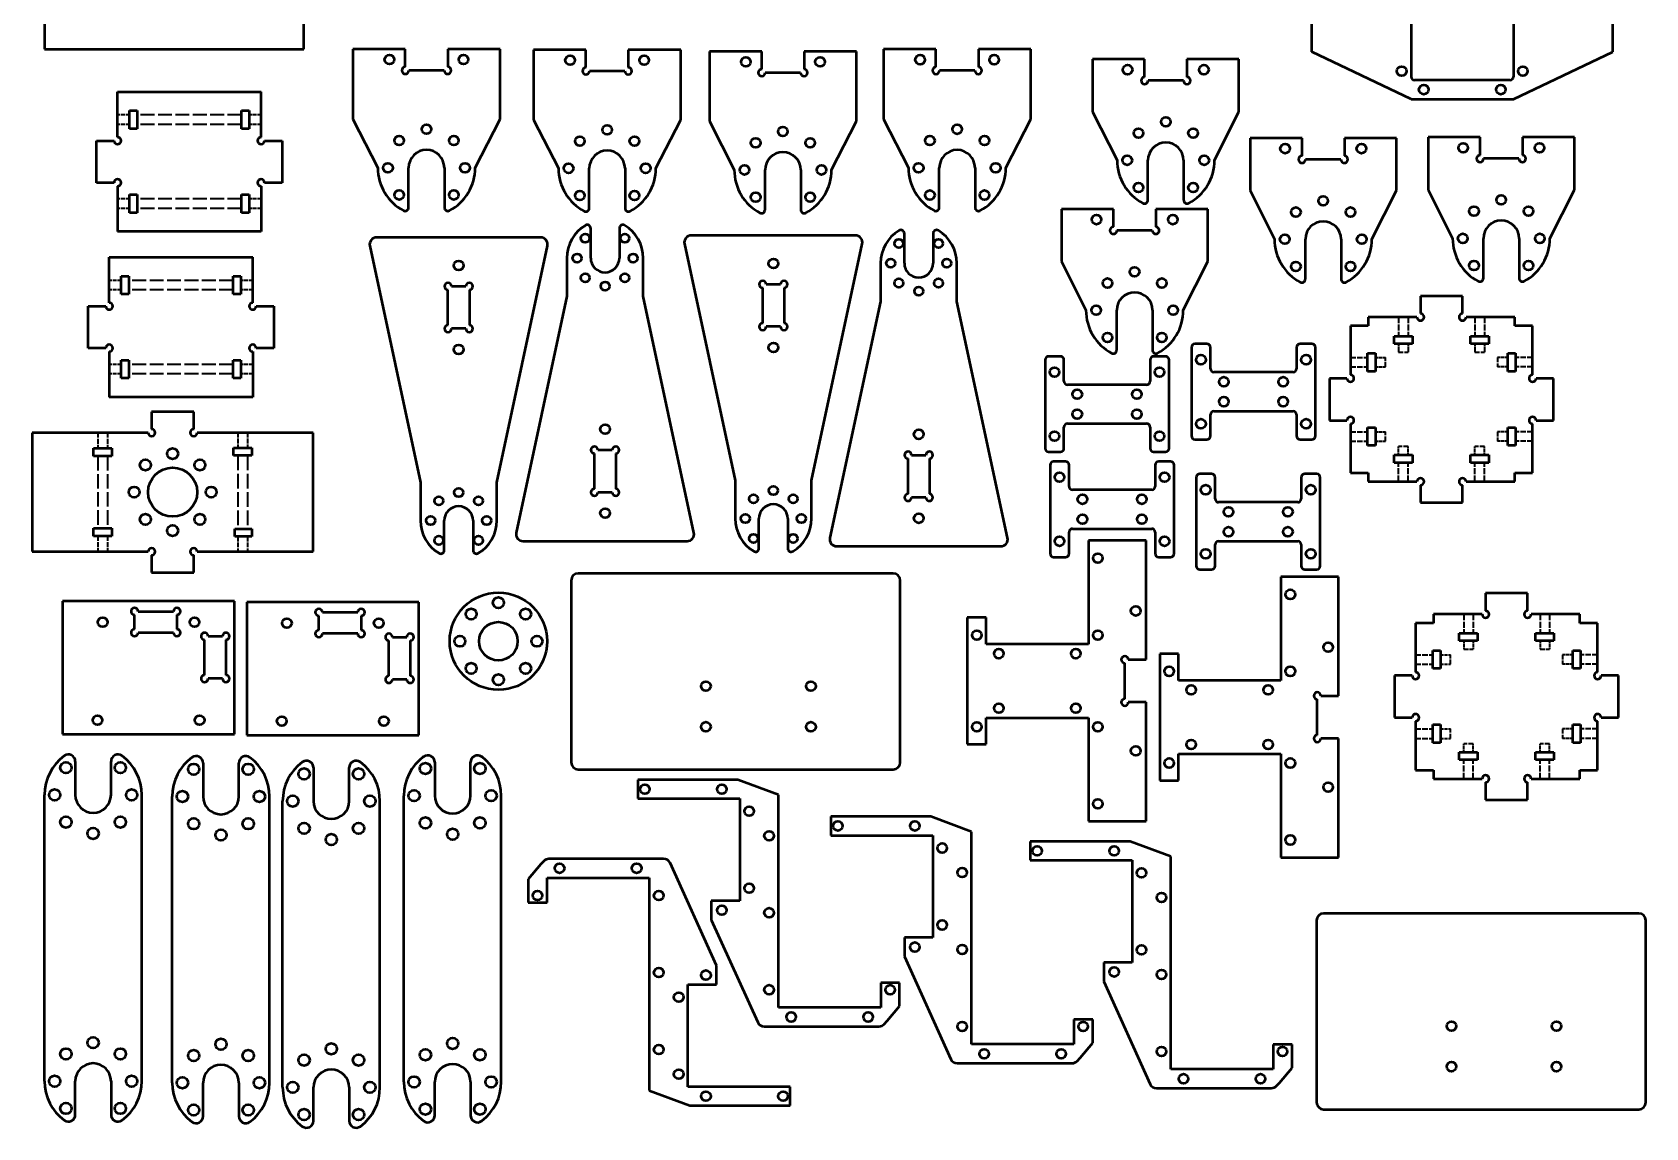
# Model space of a CAD drawing. Header units: millimetres. Extents: x 13 to 488, y 10 to 491.
# Drawn here: x 15.9 to 476.8, y 9.6 to 322.7 of the extents above; entities that cross this region are included whole.
import ezdxf

# ---------------------------------------------------------------- set-up
doc = ezdxf.new("R2010")
doc.units = ezdxf.units.MM
doc.linetypes.add('DASHED', pattern=[0.2067, 0.1654, -0.0413])
for name, color, linetype, lineweight in [('외형선(ANSI)', 7, 'Continuous', 50), ('외형선(ISO)', 7, 'Continuous', 50), ('은선 (ISO)', 7, 'DASHED', 35)]:
    doc.layers.add(name, color=color, linetype=linetype, lineweight=lineweight)

msp = doc.modelspace()

# ---------------------------------------------------------------- linework, layer by layer
at = {"layer": '외형선(ANSI)'}
for p, q in [((28.21, 114.27), (28.21, 104.72)), ((38.41, 104.72), (38.41, 114.27)), ((19.41, 22.92), (19.41, 104.72)), ((47.21, 22.92), (47.21, 104.72)), ((28.21, 13.37), (28.21, 22.92)), ((38.41, 22.92), (38.41, 13.37))]:
    msp.add_line(p, q, dxfattribs=at)
for centre in [(25.53, 112.5), (41.09, 112.5), (22.31, 104.72), (44.31, 104.72), (25.53, 96.94), (41.09, 96.94), (33.31, 93.72), (25.53, 30.7), (33.31, 33.92), (41.09, 30.7), (22.31, 22.92), (44.31, 22.92), (25.53, 15.14), (41.09, 15.14)]:
    msp.add_circle(centre, 1.6, dxfattribs=at)
for centre, radius, start, end in [((33.31, 104.72), 13.9, 126.6295, 180), ((26.21, 114.27), 2, 0, 126.6295), ((40.41, 114.27), 2, 53.3705, 180), ((33.31, 104.72), 13.9, 0, 53.3705), ((33.31, 104.72), 5.1, 180, 0), ((33.31, 22.92), 5.1, 0, 180), ((33.31, 22.92), 13.9, 180, 233.3705), ((33.31, 22.92), 13.9, 306.6295, 0), ((26.21, 13.37), 2, 233.3705, 0), ((40.41, 13.37), 2, 180, 306.6295)]:
    msp.add_arc(centre, radius, start, end, dxfattribs=at)
at = {"layer": '외형선(ISO)'}
for p, q in [((381.35, 317.07), (381.35, 363.07)), ((409.75, 363.07), (409.75, 309.97)), ((438.95, 363.07), (438.95, 309.97)), ((467.35, 317.07), (467.35, 363.07)), ((19.45, 346.81), (19.45, 317.81)), ((93.45, 317.81), (93.45, 346.81)), ((19.45, 317.81), (93.45, 317.81)), ((122.47, 317.85), (107.52, 317.85)), ((107.52, 317.85), (107.52, 297.85)), ((122.47, 312.75), (122.47, 317.85)), ((134.57, 317.85), (134.57, 312.75)), ((149.52, 317.85), (134.57, 317.85)), ((149.52, 297.85), (149.52, 317.85)), ((174.07, 317.68), (159.12, 317.68)), ((159.12, 317.68), (159.12, 297.68)), ((174.07, 312.58), (174.07, 317.68)), ((186.17, 317.68), (186.17, 312.58)), ((201.12, 317.68), (186.17, 317.68)), ((201.12, 297.68), (201.12, 317.68)), ((224.27, 317.21), (209.32, 317.21)), ((209.32, 317.21), (209.32, 297.21)), ((224.27, 312.11), (224.27, 317.21)), ((236.37, 317.21), (236.37, 312.11)), ((251.32, 317.21), (236.37, 317.21)), ((251.32, 297.21), (251.32, 317.21)), ((274.04, 317.83), (259.09, 317.83)), ((259.09, 317.83), (259.09, 297.83)), ((274.04, 312.73), (274.04, 317.83)), ((286.14, 317.83), (286.14, 312.73)), ((301.09, 317.83), (286.14, 317.83)), ((301.09, 297.83), (301.09, 317.83)), ((333.63, 314.97), (318.78, 314.97)), ((318.78, 314.97), (318.78, 299.97)), ((333.63, 309.87), (333.63, 314.97)), ((360.58, 314.97), (345.73, 314.97)), ((345.73, 314.97), (345.73, 309.87)), ((360.58, 299.97), (360.58, 314.97)), ((409.75, 303.57), (381.35, 317.07)), ((438.95, 303.57), (467.35, 317.07)), ((133.57, 311.75), (123.47, 311.75)), ((185.17, 311.58), (175.07, 311.58)), ((235.37, 311.11), (225.27, 311.11)), ((285.14, 311.73), (275.04, 311.73)), ((344.73, 308.87), (334.63, 308.87)), ((437.95, 308.97), (410.75, 308.97)), ((40.28, 292.68), (40.28, 305.68)), ((40.28, 305.68), (81.28, 305.68)), ((81.28, 292.68), (81.28, 305.68)), ((43.68, 295.08), (43.68, 300.28)), ((43.68, 300.28), (45.88, 300.28)), ((45.88, 300.28), (45.88, 295.08)), ((75.68, 295.08), (75.68, 300.28)), ((75.68, 300.28), (77.88, 300.28)), ((77.88, 300.28), (77.88, 295.08)), ((318.78, 299.97), (325.78, 286.07)), ((353.58, 286.07), (360.58, 299.97)), ((409.75, 303.57), (438.95, 303.57)), ((45.88, 295.08), (43.68, 295.08)), ((77.88, 295.08), (75.68, 295.08)), ((107.52, 297.85), (114.62, 283.95)), ((142.42, 283.95), (149.52, 297.85)), ((159.12, 297.68), (166.22, 283.78)), ((194.02, 283.78), (201.12, 297.68)), ((209.32, 297.21), (216.42, 283.31)), ((244.22, 283.31), (251.32, 297.21)), ((259.09, 297.83), (266.19, 283.93)), ((293.99, 283.93), (301.09, 297.83)), ((34.28, 291.68), (39.28, 291.68)), ((34.28, 279.68), (34.28, 291.68)), ((82.28, 291.68), (87.28, 291.68)), ((87.28, 291.68), (87.28, 279.68)), ((378.59, 292.41), (363.74, 292.41)), ((363.74, 292.41), (363.74, 277.41)), ((378.59, 287.31), (378.59, 292.41)), ((405.54, 292.41), (390.69, 292.41)), ((390.69, 292.41), (390.69, 287.31)), ((405.54, 277.41), (405.54, 292.41)), ((429.44, 292.66), (414.59, 292.66)), ((414.59, 292.66), (414.59, 277.66)), ((429.44, 287.56), (429.44, 292.66)), ((456.39, 292.66), (441.54, 292.66)), ((441.54, 292.66), (441.54, 287.56)), ((456.39, 277.66), (456.39, 292.66)), ((334.58, 274.71), (334.58, 286.07)), ((344.78, 286.07), (344.78, 274.71)), ((389.69, 286.31), (379.59, 286.31)), ((440.54, 286.56), (430.44, 286.56)), ((123.42, 272.58), (123.42, 283.95)), ((133.62, 283.95), (133.62, 272.58)), ((175.02, 272.41), (175.02, 283.78)), ((185.22, 283.78), (185.22, 272.41)), ((225.22, 271.94), (225.22, 283.31)), ((235.42, 283.31), (235.42, 271.94)), ((274.99, 272.56), (274.99, 283.93)), ((285.19, 283.93), (285.19, 272.56)), ((39.28, 279.68), (34.28, 279.68)), ((40.28, 278.68), (40.28, 265.68)), ((81.28, 278.68), (81.28, 265.68)), ((87.28, 279.68), (82.28, 279.68)), ((363.74, 277.41), (370.74, 263.51)), ((398.54, 263.51), (405.54, 277.41)), ((414.59, 277.66), (421.59, 263.76)), ((449.39, 263.76), (456.39, 277.66)), ((43.68, 271.08), (43.68, 276.28)), ((43.68, 276.28), (45.88, 276.28)), ((45.88, 276.28), (45.88, 271.08)), ((75.68, 271.08), (75.68, 276.28)), ((75.68, 276.28), (77.88, 276.28)), ((77.88, 276.28), (77.88, 271.08)), ((324.73, 272.12), (309.88, 272.12)), ((309.88, 272.12), (309.88, 257.12)), ((324.73, 267.02), (324.73, 272.12)), ((351.68, 272.12), (336.83, 272.12)), ((336.83, 272.12), (336.83, 267.02)), ((351.68, 257.12), (351.68, 272.12)), ((45.88, 271.08), (43.68, 271.08)), ((77.88, 271.08), (75.68, 271.08)), ((81.28, 265.68), (40.28, 265.68)), ((161.13, 264.02), (114.28, 264.02)), ((175.42, 258.14), (175.42, 266.63)), ((183.62, 266.63), (183.62, 258.14)), ((251.02, 264.59), (204.16, 264.59)), ((265.01, 256.67), (265.01, 265.16)), ((273.21, 265.16), (273.21, 256.67)), ((335.83, 266.02), (325.73, 266.02)), ((379.54, 252.15), (379.54, 263.51)), ((389.74, 263.51), (389.74, 252.15)), ((430.39, 252.4), (430.39, 263.76)), ((440.59, 263.76), (440.59, 252.4)), ((37.9, 245.39), (37.9, 258.39)), ((37.9, 258.39), (78.9, 258.39)), ((78.9, 245.39), (78.9, 258.39)), ((112.32, 261.61), (126.81, 194.02)), ((148.61, 194.02), (163.09, 261.61)), ((168.62, 258.14), (168.62, 247.24)), ((190.42, 247.24), (190.42, 258.14)), ((202.21, 262.17), (216.69, 194.59)), ((238.49, 194.59), (252.97, 262.17)), ((258.21, 256.67), (258.21, 245.77)), ((280.01, 245.77), (280.01, 256.67)), ((309.88, 257.12), (316.88, 243.22)), ((344.68, 243.22), (351.68, 257.12)), ((41.3, 247.79), (41.3, 252.99)), ((41.3, 252.99), (43.5, 252.99)), ((43.5, 252.99), (43.5, 247.79)), ((73.3, 247.79), (73.3, 252.99)), ((73.3, 252.99), (75.5, 252.99)), ((75.5, 252.99), (75.5, 247.79)), ((134.66, 238.97), (134.66, 249.07)), ((135.66, 250.07), (139.76, 250.07)), ((140.76, 249.07), (140.76, 238.97)), ((224.54, 239.54), (224.54, 249.64)), ((225.54, 250.64), (229.64, 250.64)), ((230.64, 249.64), (230.64, 239.54)), ((31.9, 244.39), (36.9, 244.39)), ((31.9, 232.39), (31.9, 244.39)), ((43.5, 247.79), (41.3, 247.79)), ((75.5, 247.79), (73.3, 247.79)), ((79.9, 244.39), (84.9, 244.39)), ((84.9, 244.39), (84.9, 232.39)), ((168.62, 247.24), (154.14, 179.66)), ((204.9, 179.66), (190.42, 247.24)), ((258.21, 245.77), (243.73, 178.19)), ((294.49, 178.19), (280.01, 245.77)), ((424.43, 247.26), (412.43, 247.26)), ((412.43, 247.26), (412.43, 242.26)), ((424.43, 242.26), (424.43, 247.26)), ((325.68, 231.86), (325.68, 243.22)), ((335.88, 243.22), (335.88, 231.86)), ((411.43, 241.26), (397.53, 241.26)), ((397.53, 241.26), (397.53, 238.76)), ((439.33, 241.26), (425.43, 241.26)), ((439.33, 238.76), (439.33, 241.26)), ((139.76, 237.97), (135.66, 237.97)), ((229.64, 238.54), (225.54, 238.54)), ((397.53, 238.76), (392.43, 238.76)), ((392.43, 238.76), (392.43, 224.76)), ((404.93, 233.66), (404.93, 235.86)), ((404.93, 235.86), (410.13, 235.86)), ((410.13, 235.86), (410.13, 233.66)), ((426.73, 233.66), (426.73, 235.86)), ((426.73, 235.86), (431.93, 235.86)), ((431.93, 235.86), (431.93, 233.66)), ((444.43, 238.76), (439.33, 238.76)), ((444.43, 224.76), (444.43, 238.76)), ((36.9, 232.39), (31.9, 232.39)), ((37.9, 231.39), (37.9, 218.39)), ((78.9, 231.39), (78.9, 218.39)), ((84.9, 232.39), (79.9, 232.39)), ((347.03, 232.6), (347.03, 207.3)), ((351.43, 233.6), (348.03, 233.6)), ((352.43, 226.5), (352.43, 232.6)), ((377.03, 232.6), (377.03, 226.5)), ((381.43, 233.6), (378.03, 233.6)), ((382.43, 207.3), (382.43, 232.6)), ((397.33, 225.76), (397.33, 230.96)), ((397.33, 230.96), (399.53, 230.96)), ((399.53, 230.96), (399.53, 225.76)), ((410.13, 233.66), (404.93, 233.66)), ((431.93, 233.66), (426.73, 233.66)), ((437.33, 225.76), (437.33, 230.96)), ((437.33, 230.96), (439.53, 230.96)), ((439.53, 230.96), (439.53, 225.76)), ((41.3, 223.79), (41.3, 228.99)), ((41.3, 228.99), (43.5, 228.99)), ((43.5, 228.99), (43.5, 223.79)), ((73.3, 223.79), (73.3, 228.99)), ((73.3, 228.99), (75.5, 228.99)), ((75.5, 228.99), (75.5, 223.79)), ((305.2, 229.04), (305.2, 203.74)), ((309.6, 230.04), (306.2, 230.04)), ((310.6, 222.94), (310.6, 229.04)), ((335.2, 229.04), (335.2, 222.94)), ((339.6, 230.04), (336.2, 230.04)), ((340.6, 203.74), (340.6, 229.04)), ((43.5, 223.79), (41.3, 223.79)), ((75.5, 223.79), (73.3, 223.79)), ((334.2, 221.94), (311.6, 221.94)), ((376.03, 225.5), (353.43, 225.5)), ((391.43, 223.76), (386.43, 223.76)), ((386.43, 223.76), (386.43, 211.76)), ((399.53, 225.76), (397.33, 225.76)), ((439.53, 225.76), (437.33, 225.76)), ((450.43, 223.76), (445.43, 223.76)), ((450.43, 211.76), (450.43, 223.76)), ((78.9, 218.39), (37.9, 218.39)), ((50.02, 214.24), (50.02, 209.24)), ((62.02, 214.24), (50.02, 214.24)), ((62.02, 209.24), (62.02, 214.24)), ((352.43, 207.3), (352.43, 213.4)), ((353.43, 214.4), (376.03, 214.4)), ((377.03, 213.4), (377.03, 207.3)), ((49.02, 208.24), (15.92, 208.24)), ((15.92, 208.24), (15.92, 174.24)), ((96.12, 208.24), (63.02, 208.24)), ((96.12, 174.24), (96.12, 208.24)), ((310.6, 203.74), (310.6, 209.84)), ((311.6, 210.84), (334.2, 210.84)), ((335.2, 209.84), (335.2, 203.74)), ((386.43, 211.76), (391.43, 211.76)), ((392.43, 210.76), (392.43, 196.76)), ((397.33, 204.56), (397.33, 209.76)), ((397.33, 209.76), (399.53, 209.76)), ((399.53, 209.76), (399.53, 204.56)), ((437.33, 204.56), (437.33, 209.76)), ((437.33, 209.76), (439.53, 209.76)), ((439.53, 209.76), (439.53, 204.56)), ((444.43, 196.76), (444.43, 210.76)), ((445.43, 211.76), (450.43, 211.76)), ((33.42, 203.77), (38.62, 203.77)), ((33.42, 201.57), (33.42, 203.77)), ((38.62, 203.77), (38.62, 201.57)), ((73.42, 201.74), (73.42, 203.94)), ((73.42, 203.94), (78.62, 203.94)), ((78.62, 203.94), (78.62, 201.74)), ((177.47, 203.29), (181.57, 203.29)), ((348.03, 206.3), (351.43, 206.3)), ((378.03, 206.3), (381.43, 206.3)), ((399.53, 204.56), (397.33, 204.56)), ((439.53, 204.56), (437.33, 204.56)), ((38.62, 201.57), (33.42, 201.57)), ((78.62, 201.74), (73.42, 201.74)), ((176.47, 192.19), (176.47, 202.29)), ((182.57, 202.29), (182.57, 192.19)), ((266.06, 190.72), (266.06, 200.82)), ((267.06, 201.82), (271.16, 201.82)), ((272.16, 200.82), (272.16, 190.72)), ((306.2, 202.74), (309.6, 202.74)), ((306.65, 199), (306.65, 173.7)), ((311.05, 200), (307.65, 200)), ((312.05, 192.9), (312.05, 199)), ((336.2, 202.74), (339.6, 202.74)), ((336.65, 199), (336.65, 192.9)), ((341.05, 200), (337.65, 200)), ((342.05, 173.7), (342.05, 199)), ((404.93, 199.66), (404.93, 201.86)), ((404.93, 201.86), (410.13, 201.86)), ((410.13, 199.66), (404.93, 199.66)), ((410.13, 201.86), (410.13, 199.66)), ((426.73, 201.86), (431.93, 201.86)), ((426.73, 199.66), (426.73, 201.86)), ((431.93, 199.66), (426.73, 199.66)), ((431.93, 201.86), (431.93, 199.66)), ((126.81, 194.02), (126.81, 183.12)), ((148.61, 183.12), (148.61, 194.02)), ((216.69, 194.59), (216.69, 183.69)), ((238.49, 183.69), (238.49, 194.59)), ((348.37, 195.44), (348.37, 170.14)), ((352.77, 196.44), (349.37, 196.44)), ((353.77, 189.34), (353.77, 195.44)), ((378.37, 195.44), (378.37, 189.34)), ((382.77, 196.44), (379.37, 196.44)), ((383.77, 170.14), (383.77, 195.44)), ((392.43, 196.76), (397.53, 196.76)), ((397.53, 196.76), (397.53, 194.26)), ((397.53, 194.26), (411.43, 194.26)), ((425.43, 194.26), (439.33, 194.26)), ((439.33, 194.26), (439.33, 196.76)), ((439.33, 196.76), (444.43, 196.76)), ((181.57, 191.19), (177.47, 191.19)), ((271.16, 189.72), (267.06, 189.72)), ((335.65, 191.9), (313.05, 191.9)), ((412.43, 193.26), (412.43, 188.26)), ((424.43, 188.26), (424.43, 193.26)), ((377.37, 188.34), (354.77, 188.34)), ((412.43, 188.26), (424.43, 188.26)), ((33.42, 180.91), (38.62, 180.91)), ((33.42, 178.71), (33.42, 180.91)), ((38.62, 180.91), (38.62, 178.71)), ((73.82, 180.74), (78.62, 180.74)), ((73.82, 178.54), (73.82, 180.74)), ((78.62, 180.74), (78.62, 178.54)), ((133.61, 174.64), (133.61, 183.12)), ((141.81, 183.12), (141.81, 174.64)), ((223.49, 175.2), (223.49, 183.69)), ((231.69, 183.69), (231.69, 175.2)), ((312.05, 173.7), (312.05, 179.8)), ((313.05, 180.8), (335.65, 180.8)), ((336.65, 179.8), (336.65, 173.7)), ((38.62, 178.71), (33.42, 178.71)), ((78.62, 178.54), (73.82, 178.54)), ((156.1, 177.24), (202.95, 177.24)), ((245.68, 175.77), (292.53, 175.77)), ((317.58, 177.39), (317.58, 147.79)), ((334.08, 177.39), (317.58, 177.39)), ((334.08, 143.39), (334.08, 177.39)), ((353.77, 170.14), (353.77, 176.24)), ((354.77, 177.24), (377.37, 177.24)), ((378.37, 176.24), (378.37, 170.14)), ((15.92, 174.24), (49.02, 174.24)), ((50.02, 173.24), (50.02, 168.24)), ((62.02, 168.24), (62.02, 173.24)), ((63.02, 174.24), (96.12, 174.24)), ((307.65, 172.7), (311.05, 172.7)), ((337.65, 172.7), (341.05, 172.7)), ((50.02, 168.24), (62.02, 168.24)), ((169.84, 166.02), (169.84, 114.02)), ((261.84, 168.02), (171.84, 168.02)), ((263.84, 114.02), (263.84, 166.02)), ((349.37, 169.14), (352.77, 169.14)), ((372.55, 167.04), (372.55, 137.44)), ((389.05, 167.04), (372.55, 167.04)), ((379.37, 169.14), (382.77, 169.14)), ((389.05, 133.04), (389.05, 167.04)), ((443.02, 162.33), (431.02, 162.33)), ((431.02, 162.33), (431.02, 157.33)), ((443.02, 157.33), (443.02, 162.33)), ((73.73, 160.08), (24.53, 160.08)), ((24.53, 160.08), (24.53, 122.08)), ((46.13, 157.18), (56.23, 157.18)), ((73.73, 122.08), (73.73, 160.08)), ((126.37, 159.81), (77.17, 159.81)), ((77.17, 159.81), (77.17, 121.81)), ((98.77, 156.91), (108.87, 156.91)), ((126.37, 121.81), (126.37, 159.81)), ((45.13, 152.08), (45.13, 156.18)), ((57.23, 156.18), (57.23, 152.08)), ((97.77, 151.81), (97.77, 155.91)), ((109.87, 155.91), (109.87, 151.81)), ((282.98, 155.39), (282.98, 119.19)), ((288.38, 155.39), (282.98, 155.39)), ((288.38, 147.79), (288.38, 155.39)), ((416.12, 153.83), (411.02, 153.83)), ((411.02, 153.83), (411.02, 139.83)), ((430.02, 156.33), (416.12, 156.33)), ((416.12, 156.33), (416.12, 153.83)), ((457.92, 156.33), (444.02, 156.33)), ((457.92, 153.83), (457.92, 156.33)), ((463.02, 153.83), (457.92, 153.83)), ((463.02, 139.83), (463.02, 153.83)), ((56.23, 151.08), (46.13, 151.08)), ((65.13, 138.98), (65.13, 149.08)), ((66.13, 150.08), (70.23, 150.08)), ((71.23, 149.08), (71.23, 138.98)), ((108.87, 150.81), (98.77, 150.81)), ((117.77, 138.71), (117.77, 148.81)), ((118.77, 149.81), (122.87, 149.81)), ((123.87, 148.81), (123.87, 138.71)), ((317.58, 147.79), (288.38, 147.79)), ((423.52, 148.73), (423.52, 150.93)), ((423.52, 150.93), (428.72, 150.93)), ((428.72, 148.73), (423.52, 148.73)), ((428.72, 150.93), (428.72, 148.73)), ((445.32, 148.73), (445.32, 150.93)), ((445.32, 150.93), (450.52, 150.93)), ((450.52, 148.73), (445.32, 148.73)), ((450.52, 150.93), (450.52, 148.73)), ((328.98, 143.39), (334.08, 143.39)), ((337.95, 145.04), (337.95, 108.84)), ((343.35, 145.04), (337.95, 145.04)), ((343.35, 137.44), (343.35, 145.04)), ((415.92, 140.83), (415.92, 146.03)), ((415.92, 146.03), (418.12, 146.03)), ((418.12, 146.03), (418.12, 140.83)), ((455.92, 140.83), (455.92, 146.03)), ((455.92, 146.03), (458.12, 146.03)), ((458.12, 146.03), (458.12, 140.83)), ((327.98, 132.19), (327.98, 142.39)), ((410.02, 138.83), (405.02, 138.83)), ((405.02, 138.83), (405.02, 126.83)), ((418.12, 140.83), (415.92, 140.83)), ((458.12, 140.83), (455.92, 140.83)), ((469.02, 138.83), (464.02, 138.83)), ((469.02, 126.83), (469.02, 138.83)), ((70.23, 137.98), (66.13, 137.98)), ((122.87, 137.71), (118.77, 137.71)), ((372.55, 137.44), (343.35, 137.44)), ((334.08, 131.19), (328.98, 131.19)), ((334.08, 97.19), (334.08, 131.19)), ((382.95, 121.84), (382.95, 132.04)), ((383.95, 133.04), (389.05, 133.04)), ((288.38, 126.79), (317.58, 126.79)), ((288.38, 119.19), (288.38, 126.79)), ((317.58, 126.79), (317.58, 97.19)), ((405.02, 126.83), (410.02, 126.83)), ((411.02, 125.83), (411.02, 111.83)), ((415.92, 119.63), (415.92, 124.83)), ((415.92, 124.83), (418.12, 124.83)), ((418.12, 124.83), (418.12, 119.63)), ((455.92, 119.63), (455.92, 124.83)), ((455.92, 124.83), (458.12, 124.83)), ((458.12, 124.83), (458.12, 119.63)), ((463.02, 111.83), (463.02, 125.83)), ((464.02, 126.83), (469.02, 126.83)), ((24.53, 122.08), (73.73, 122.08)), ((77.17, 121.81), (126.37, 121.81)), ((389.05, 120.84), (383.95, 120.84)), ((389.05, 86.84), (389.05, 120.84)), ((282.98, 119.19), (288.38, 119.19)), ((343.35, 116.44), (372.55, 116.44)), ((343.35, 108.84), (343.35, 116.44)), ((372.55, 116.44), (372.55, 86.84)), ((418.12, 119.63), (415.92, 119.63)), ((423.52, 114.73), (423.52, 116.93)), ((423.52, 116.93), (428.72, 116.93)), ((428.72, 116.93), (428.72, 114.73)), ((445.32, 116.93), (450.52, 116.93)), ((445.32, 114.73), (445.32, 116.93)), ((450.52, 116.93), (450.52, 114.73)), ((458.12, 119.63), (455.92, 119.63)), ((64.71, 113.82), (64.71, 104.27)), ((74.91, 104.27), (74.91, 113.82)), ((96.24, 112.51), (96.24, 102.96)), ((106.44, 102.96), (106.44, 112.51)), ((130.89, 114.04), (130.89, 104.5)), ((141.09, 104.5), (141.09, 114.04)), ((171.84, 112.02), (261.84, 112.02)), ((411.02, 111.83), (416.12, 111.83)), ((416.12, 111.83), (416.12, 109.33)), ((428.72, 114.73), (423.52, 114.73)), ((450.52, 114.73), (445.32, 114.73)), ((457.92, 109.33), (457.92, 111.83)), ((457.92, 111.83), (463.02, 111.83)), ((217.42, 109.06), (188.86, 109.06)), ((188.86, 109.06), (188.86, 103.66)), ((229.06, 104.73), (217.42, 109.06)), ((337.95, 108.84), (343.35, 108.84)), ((416.12, 109.33), (430.02, 109.33)), ((431.02, 108.33), (431.02, 103.33)), ((443.02, 103.33), (443.02, 108.33)), ((444.02, 109.33), (457.92, 109.33)), ((55.91, 22.47), (55.91, 104.27)), ((83.71, 22.47), (83.71, 104.27)), ((87.44, 21.16), (87.44, 102.96)), ((115.24, 21.16), (115.24, 102.96)), ((122.09, 22.7), (122.09, 104.5)), ((149.89, 22.7), (149.89, 104.5)), ((188.86, 103.66), (218, 103.66)), ((218, 103.66), (218, 74.46)), ((229.06, 43.96), (229.06, 104.73)), ((431.02, 103.33), (443.02, 103.33)), ((272.57, 98.55), (244.01, 98.55)), ((244.01, 98.55), (244.01, 93.15)), ((284.21, 94.21), (272.57, 98.55)), ((317.58, 97.19), (334.08, 97.19)), ((244.01, 93.15), (273.15, 93.15)), ((273.15, 93.15), (273.15, 63.95)), ((284.21, 33.45), (284.21, 94.21)), ((329.5, 91.43), (300.94, 91.43)), ((300.94, 91.43), (300.94, 86.03)), ((341.14, 87.09), (329.5, 91.43)), ((161.14, 84.9), (157.55, 80.67)), ((162, 85.82), (161.14, 84.9)), ((196.26, 86.45), (163.46, 86.45)), ((211.35, 55.95), (198.08, 85.28)), ((300.94, 86.03), (330.08, 86.03)), ((330.08, 86.03), (330.08, 56.83)), ((341.14, 26.33), (341.14, 87.09)), ((372.55, 86.84), (389.05, 86.84)), ((157.55, 80.67), (157.55, 73.95)), ((162.95, 73.95), (162.95, 81.05)), ((162.95, 81.05), (192.15, 81.05)), ((192.15, 81.05), (192.15, 20.29)), ((157.55, 73.95), (162.95, 73.95)), ((218, 74.46), (209.86, 74.46)), ((209.86, 74.46), (209.86, 69.06)), ((474.76, 70.87), (384.76, 70.87)), ((209.86, 69.06), (223.13, 39.74)), ((382.76, 68.87), (382.76, 16.87)), ((476.76, 16.87), (476.76, 68.87)), ((273.15, 63.95), (265.01, 63.95)), ((265.01, 63.95), (265.01, 58.55)), ((211.35, 50.55), (211.35, 55.95)), ((265.01, 58.55), (278.27, 29.22)), ((330.08, 56.83), (321.94, 56.83)), ((321.94, 56.83), (321.94, 51.43)), ((263.66, 51.06), (258.26, 51.06)), ((258.26, 51.06), (258.26, 43.96)), ((263.66, 44.35), (263.66, 51.06)), ((321.94, 51.43), (335.21, 22.11)), ((203.21, 21.35), (203.21, 50.55)), ((203.21, 50.55), (211.35, 50.55)), ((258.26, 43.96), (229.06, 43.96)), ((260.07, 40.12), (263.66, 44.35)), ((224.95, 38.56), (257.75, 38.56)), ((259.21, 39.2), (260.07, 40.12)), ((318.81, 40.55), (313.41, 40.55)), ((313.41, 40.55), (313.41, 33.45)), ((318.81, 33.83), (318.81, 40.55)), ((313.41, 33.45), (284.21, 33.45)), ((315.21, 29.6), (318.81, 33.83)), ((375.74, 33.43), (370.34, 33.43)), ((370.34, 33.43), (370.34, 26.33)), ((375.74, 26.71), (375.74, 33.43)), ((280.1, 28.05), (312.89, 28.05)), ((314.35, 28.68), (315.21, 29.6)), ((370.34, 26.33), (341.14, 26.33)), ((372.14, 22.48), (375.74, 26.71)), ((64.71, 12.92), (64.71, 22.47)), ((74.91, 22.47), (74.91, 12.92)), ((96.24, 11.61), (96.24, 21.16)), ((106.44, 21.16), (106.44, 11.61)), ((130.89, 13.15), (130.89, 22.7)), ((141.09, 22.7), (141.09, 13.15)), ((192.15, 20.29), (203.78, 15.95)), ((232.35, 21.35), (203.21, 21.35)), ((232.35, 15.95), (232.35, 21.35)), ((337.03, 20.93), (369.82, 20.93)), ((371.28, 21.56), (372.14, 22.48)), ((203.78, 15.95), (232.35, 15.95)), ((384.76, 14.87), (474.76, 14.87))]:
    msp.add_line(p, q, dxfattribs=at)
for centre, radius in [((117.92, 314.85), 1.35), ((139.12, 314.85), 1.35), ((169.52, 314.68), 1.35), ((190.72, 314.68), 1.35), ((219.72, 314.21), 1.35), ((240.92, 314.21), 1.35), ((269.49, 314.83), 1.35), ((290.69, 314.83), 1.35), ((328.78, 311.97), 1.35), ((350.58, 311.97), 1.35), ((407.05, 311.57), 1.35), ((441.65, 311.57), 1.35), ((413.35, 306.27), 1.35), ((435.35, 306.27), 1.35), ((128.52, 294.95), 1.35), ((180.12, 294.78), 1.35), ((230.32, 294.31), 1.35), ((280.09, 294.93), 1.35), ((331.9, 293.85), 1.35), ((339.68, 297.07), 1.35), ((347.46, 293.85), 1.35), ((120.74, 291.73), 1.35), ((136.3, 291.73), 1.35), ((172.34, 291.56), 1.35), ((187.9, 291.56), 1.35), ((222.54, 291.08), 1.35), ((238.1, 291.08), 1.35), ((272.32, 291.71), 1.35), ((287.87, 291.71), 1.35), ((373.74, 289.41), 1.35), ((395.54, 289.41), 1.35), ((424.59, 289.66), 1.35), ((446.39, 289.66), 1.35), ((328.68, 286.07), 1.35), ((350.68, 286.07), 1.35), ((117.52, 283.95), 1.35), ((139.52, 283.95), 1.35), ((169.12, 283.78), 1.35), ((191.12, 283.78), 1.35), ((219.32, 283.31), 1.35), ((241.32, 283.31), 1.35), ((269.09, 283.93), 1.35), ((291.09, 283.93), 1.35), ((120.74, 276.17), 1.35), ((136.3, 276.17), 1.35), ((172.34, 276), 1.35), ((187.9, 276), 1.35), ((222.54, 275.53), 1.35), ((238.1, 275.53), 1.35), ((272.32, 276.15), 1.35), ((287.87, 276.15), 1.35), ((331.9, 278.29), 1.35), ((347.46, 278.29), 1.35), ((376.86, 271.29), 1.35), ((384.64, 274.51), 1.35), ((392.42, 271.29), 1.35), ((427.71, 271.54), 1.35), ((435.49, 274.76), 1.35), ((443.27, 271.54), 1.35), ((319.88, 269.12), 1.35), ((341.68, 269.12), 1.35), ((173.87, 263.8), 1.25), ((185.18, 263.8), 1.25), ((263.45, 262.33), 1.25), ((274.77, 262.33), 1.25), ((373.64, 263.51), 1.35), ((395.64, 263.51), 1.35), ((424.49, 263.76), 1.35), ((446.49, 263.76), 1.35), ((171.52, 258.14), 1.25), ((187.52, 258.14), 1.25), ((137.71, 256.02), 1.35), ((173.87, 252.48), 1.25), ((185.18, 252.48), 1.25), ((227.59, 256.59), 1.35), ((261.11, 256.67), 1.25), ((277.11, 256.67), 1.25), ((330.78, 254.22), 1.35), ((376.86, 255.73), 1.35), ((392.42, 255.73), 1.35), ((427.71, 255.99), 1.35), ((443.27, 255.99), 1.35), ((179.52, 250.14), 1.25), ((263.45, 251.01), 1.25), ((269.11, 248.67), 1.25), ((274.77, 251.01), 1.25), ((323, 251), 1.35), ((338.56, 251), 1.35), ((319.78, 243.22), 1.35), ((341.78, 243.22), 1.35), ((323, 235.44), 1.35), ((338.56, 235.44), 1.35), ((137.71, 232.02), 1.35), ((227.59, 232.59), 1.35), ((349.73, 229.1), 1.35), ((379.73, 229.1), 1.35), ((307.9, 225.54), 1.35), ((337.9, 225.54), 1.35), ((356.23, 222.8), 1.35), ((373.23, 222.8), 1.35), ((314.4, 219.24), 1.35), ((331.4, 219.24), 1.35), ((356.23, 217.1), 1.35), ((373.23, 217.1), 1.35), ((314.4, 213.54), 1.35), ((331.4, 213.54), 1.35), ((349.73, 210.8), 1.35), ((379.73, 210.8), 1.35), ((179.52, 209.24), 1.35), ((269.11, 207.77), 1.35), ((307.9, 207.24), 1.35), ((337.9, 207.24), 1.35), ((56.02, 202.24), 1.55), ((48.24, 199.01), 1.55), ((56.02, 191.24), 7), ((63.8, 199.01), 1.55), ((309.35, 195.5), 1.35), ((339.35, 195.5), 1.35), ((45.02, 191.24), 1.55), ((67.02, 191.24), 1.55), ((132.05, 188.78), 1.25), ((137.71, 191.12), 1.25), ((143.36, 188.78), 1.25), ((221.93, 189.34), 1.25), ((227.59, 191.69), 1.25), ((233.25, 189.34), 1.25), ((315.85, 189.2), 1.35), ((332.85, 189.2), 1.35), ((351.07, 191.94), 1.35), ((381.07, 191.94), 1.35), ((48.24, 183.46), 1.55), ((63.8, 183.46), 1.55), ((129.71, 183.12), 1.25), ((145.71, 183.12), 1.25), ((179.52, 185.24), 1.35), ((219.59, 183.69), 1.25), ((235.59, 183.69), 1.25), ((269.11, 183.77), 1.35), ((315.85, 183.5), 1.35), ((332.85, 183.5), 1.35), ((357.57, 185.64), 1.35), ((374.57, 185.64), 1.35), ((56.02, 180.24), 1.55), ((357.57, 179.94), 1.35), ((374.57, 179.94), 1.35), ((132.05, 177.47), 1.25), ((143.36, 177.47), 1.25), ((221.93, 178.03), 1.25), ((233.25, 178.03), 1.25), ((309.35, 177.2), 1.35), ((339.35, 177.2), 1.35), ((320.28, 172.39), 1.35), ((351.07, 173.64), 1.35), ((381.07, 173.64), 1.35), ((149.06, 148.65), 13.9), ((375.25, 162.04), 1.35), ((141.28, 156.42), 1.55), ((149.06, 159.65), 1.55), ((156.84, 156.42), 1.55), ((331.08, 157.29), 1.35), ((36.03, 154.08), 1.35), ((62.23, 154.08), 1.35), ((88.67, 153.81), 1.35), ((114.87, 153.81), 1.35), ((149.06, 148.65), 5.5), ((138.06, 148.65), 1.55), ((160.06, 148.65), 1.55), ((285.68, 150.39), 1.35), ((320.28, 150.39), 1.35), ((386.05, 146.94), 1.35), ((291.98, 145.09), 1.35), ((313.98, 145.09), 1.35), ((141.28, 140.87), 1.55), ((149.06, 137.65), 1.55), ((156.84, 140.87), 1.55), ((340.65, 140.04), 1.35), ((375.25, 140.04), 1.35), ((208.34, 135.82), 1.35), ((238.34, 135.82), 1.35), ((346.95, 134.74), 1.35), ((368.95, 134.74), 1.35), ((291.98, 129.49), 1.35), ((313.98, 129.49), 1.35), ((34.53, 126.08), 1.35), ((63.73, 126.08), 1.35), ((87.17, 125.81), 1.35), ((116.37, 125.81), 1.35), ((208.34, 124.22), 1.35), ((238.34, 124.22), 1.35), ((285.68, 124.19), 1.35), ((320.28, 124.19), 1.35), ((346.95, 119.14), 1.35), ((368.95, 119.14), 1.35), ((331.08, 117.29), 1.35), ((62.03, 112.05), 1.6), ((77.59, 112.05), 1.6), ((93.56, 110.74), 1.6), ((109.12, 110.74), 1.6), ((128.21, 112.27), 1.6), ((143.77, 112.27), 1.6), ((340.65, 113.84), 1.35), ((375.25, 113.84), 1.35), ((124.99, 104.5), 1.6), ((146.99, 104.5), 1.6), ((190.86, 106.36), 1.35), ((212.86, 106.36), 1.35), ((386.05, 106.94), 1.35), ((58.81, 104.27), 1.6), ((80.81, 104.27), 1.6), ((90.34, 102.96), 1.6), ((112.34, 102.96), 1.6), ((220.66, 100.06), 1.35), ((320.28, 102.19), 1.35), ((62.03, 96.49), 1.6), ((77.59, 96.49), 1.6), ((93.56, 95.18), 1.6), ((109.12, 95.18), 1.6), ((128.21, 96.72), 1.6), ((143.77, 96.72), 1.6), ((246.01, 95.85), 1.35), ((268.01, 95.85), 1.35), ((69.81, 93.27), 1.6), ((101.34, 91.96), 1.6), ((135.99, 93.5), 1.6), ((226.36, 93.06), 1.35), ((375.25, 91.84), 1.35), ((275.81, 89.55), 1.35), ((302.94, 88.73), 1.35), ((324.94, 88.73), 1.35), ((166.55, 83.75), 1.35), ((188.55, 83.75), 1.35), ((281.51, 82.55), 1.35), ((332.74, 82.43), 1.35), ((220.66, 78.06), 1.35), ((160.25, 75.95), 1.35), ((194.85, 75.95), 1.35), ((338.44, 75.43), 1.35), ((212.86, 71.76), 1.35), ((226.36, 71.06), 1.35), ((275.81, 67.55), 1.35), ((268.01, 61.25), 1.35), ((281.51, 60.55), 1.35), ((332.74, 60.43), 1.35), ((194.85, 53.95), 1.35), ((324.94, 54.13), 1.35), ((208.35, 53.25), 1.35), ((338.44, 53.43), 1.35), ((200.55, 46.95), 1.35), ((226.36, 49.06), 1.35), ((260.96, 49.06), 1.35), ((232.66, 41.26), 1.35), ((254.66, 41.26), 1.35), ((281.51, 38.55), 1.35), ((316.11, 38.55), 1.35), ((421.26, 38.67), 1.35), ((451.26, 38.67), 1.35), ((69.81, 33.47), 1.6), ((101.34, 32.16), 1.6), ((135.99, 33.7), 1.6), ((194.85, 31.95), 1.35), ((338.44, 31.43), 1.35), ((373.04, 31.43), 1.35), ((62.03, 30.25), 1.6), ((77.59, 30.25), 1.6), ((93.56, 28.94), 1.6), ((109.12, 28.94), 1.6), ((128.21, 30.47), 1.6), ((143.77, 30.47), 1.6), ((287.81, 30.75), 1.35), ((309.81, 30.75), 1.35), ((421.26, 27.07), 1.35), ((451.26, 27.07), 1.35), ((58.81, 22.47), 1.6), ((80.81, 22.47), 1.6), ((124.99, 22.7), 1.6), ((146.99, 22.7), 1.6), ((200.55, 24.95), 1.35), ((344.74, 23.63), 1.35), ((366.74, 23.63), 1.35), ((90.34, 21.16), 1.6), ((112.34, 21.16), 1.6), ((208.35, 18.65), 1.35), ((230.35, 18.65), 1.35), ((62.03, 14.69), 1.6), ((77.59, 14.69), 1.6), ((93.56, 13.38), 1.6), ((109.12, 13.38), 1.6), ((128.21, 14.92), 1.6), ((143.77, 14.92), 1.6)]:
    msp.add_circle(centre, radius, dxfattribs=at)
for centre, radius, start, end in [((122.47, 311.75), 1, 90, 0), ((134.57, 311.75), 1, 180, 90), ((174.07, 311.58), 1, 90, 0), ((186.17, 311.58), 1, 180, 90), ((224.27, 311.11), 1, 90, 0), ((236.37, 311.11), 1, 180, 90), ((274.04, 311.73), 1, 90, 0), ((286.14, 311.73), 1, 180, 90), ((333.63, 308.87), 1, 90, 0), ((345.73, 308.87), 1, 180, 90), ((410.75, 309.97), 1, 180, 270), ((437.95, 309.97), 1, 270, 0), ((40.28, 291.68), 1, 180, 90), ((81.28, 291.68), 1, 90, 0), ((339.68, 286.07), 5.1, 0, 180), ((128.52, 283.95), 5.1, 0, 180), ((180.12, 283.78), 5.1, 0, 180), ((230.32, 283.31), 5.1, 0, 180), ((280.09, 283.93), 5.1, 0, 180), ((339.68, 286.07), 13.9, 180, 241.7794), ((339.68, 286.07), 13.9, 298.2206, 0), ((378.59, 286.31), 1, 90, 0), ((390.69, 286.31), 1, 180, 90), ((429.44, 286.56), 1, 90, 0), ((441.54, 286.56), 1, 180, 90), ((128.52, 283.95), 13.9, 180, 241.7794), ((128.52, 283.95), 13.9, 298.2206, 0), ((180.12, 283.78), 13.9, 180, 241.7794), ((180.12, 283.78), 13.9, 298.2206, 0), ((230.32, 283.31), 13.9, 180, 241.7794), ((230.32, 283.31), 13.9, 298.2206, 0), ((280.09, 283.93), 13.9, 180, 241.7794), ((280.09, 283.93), 13.9, 298.2206, 0), ((40.28, 279.68), 1, 270, 180), ((81.28, 279.68), 1, 0, 270), ((122.42, 272.58), 1, 241.7794, 0), ((134.62, 272.58), 1, 180, 298.2206), ((174.02, 272.41), 1, 241.7794, 0), ((186.22, 272.41), 1, 180, 298.2206), ((224.22, 271.94), 1, 241.7794, 0), ((236.42, 271.94), 1, 180, 298.2206), ((273.99, 272.56), 1, 241.7794, 0), ((286.19, 272.56), 1, 180, 298.2206), ((333.58, 274.71), 1, 241.7794, 0), ((345.78, 274.71), 1, 180, 298.2206), ((179.52, 258.14), 10.9, 121.0076, 180), ((174.42, 266.63), 1, 0, 121.0076), ((184.62, 266.63), 1, 58.9924, 180), ((179.52, 258.14), 10.9, 0, 58.9924), ((384.64, 263.51), 5.1, 0, 180), ((435.49, 263.76), 5.1, 0, 180), ((114.28, 262.02), 2, 90, 192.0948), ((161.13, 262.02), 2, 347.9052, 90), ((204.16, 262.59), 2, 90, 192.0948), ((251.02, 262.59), 2, 347.9052, 90), ((269.11, 256.67), 10.9, 121.0076, 180), ((264.01, 265.16), 1, 0, 121.0076), ((274.21, 265.16), 1, 58.9924, 180), ((269.11, 256.67), 10.9, 0, 58.9924), ((324.73, 266.02), 1, 90, 0), ((336.83, 266.02), 1, 180, 90), ((384.64, 263.51), 13.9, 180, 241.7794), ((384.64, 263.51), 13.9, 298.2206, 0), ((435.49, 263.76), 13.9, 180, 241.7794), ((435.49, 263.76), 13.9, 298.2206, 0), ((179.52, 258.14), 4.1, 180, 0), ((269.11, 256.67), 4.1, 180, 0), ((134.66, 250.07), 1, 0, 270), ((140.76, 250.07), 1, 270, 180), ((224.54, 250.64), 1, 0, 270), ((230.64, 250.64), 1, 270, 180), ((378.54, 252.15), 1, 241.7794, 0), ((390.74, 252.15), 1, 180, 298.2206), ((429.39, 252.4), 1, 241.7794, 0), ((441.59, 252.4), 1, 180, 298.2206), ((37.9, 244.39), 1, 180, 90), ((78.9, 244.39), 1, 90, 0), ((330.78, 243.22), 5.1, 0, 180), ((330.78, 243.22), 13.9, 180, 241.7794), ((330.78, 243.22), 13.9, 298.2206, 0), ((412.43, 241.26), 1, 180, 90), ((424.43, 241.26), 1, 90, 0), ((134.66, 237.97), 1, 90, 0), ((140.76, 237.97), 1, 180, 90), ((224.54, 238.54), 1, 90, 0), ((230.64, 238.54), 1, 180, 90), ((37.9, 232.39), 1, 270, 180), ((78.9, 232.39), 1, 0, 270), ((324.68, 231.86), 1, 241.7794, 0), ((336.88, 231.86), 1, 180, 298.2206), ((348.03, 232.6), 1, 90, 180), ((351.43, 232.6), 1, 0, 90), ((378.03, 232.6), 1, 90, 180), ((381.43, 232.6), 1, 0, 90), ((306.2, 229.04), 1, 90, 180), ((309.6, 229.04), 1, 0, 90), ((336.2, 229.04), 1, 90, 180), ((339.6, 229.04), 1, 0, 90), ((353.43, 226.5), 1, 180, 270), ((376.03, 226.5), 1, 270, 0), ((311.6, 222.94), 1, 180, 270), ((334.2, 222.94), 1, 270, 0), ((392.43, 223.76), 1, 180, 90), ((444.43, 223.76), 1, 90, 0), ((353.43, 213.4), 1, 90, 180), ((376.03, 213.4), 1, 0, 90), ((392.43, 211.76), 1, 270, 180), ((444.43, 211.76), 1, 0, 270), ((50.02, 208.24), 1, 180, 90), ((62.02, 208.24), 1, 90, 0), ((311.6, 209.84), 1, 90, 180), ((334.2, 209.84), 1, 0, 90), ((176.47, 203.29), 1, 0, 270), ((182.57, 203.29), 1, 270, 180), ((266.06, 201.82), 1, 0, 270), ((272.16, 201.82), 1, 270, 180), ((306.2, 203.74), 1, 180, 270), ((309.6, 203.74), 1, 270, 0), ((336.2, 203.74), 1, 180, 270), ((339.6, 203.74), 1, 270, 0), ((348.03, 207.3), 1, 180, 270), ((351.43, 207.3), 1, 270, 0), ((378.03, 207.3), 1, 180, 270), ((381.43, 207.3), 1, 270, 0), ((307.65, 199), 1, 90, 180), ((311.05, 199), 1, 0, 90), ((337.65, 199), 1, 90, 180), ((341.05, 199), 1, 0, 90), ((349.37, 195.44), 1, 90, 180), ((352.77, 195.44), 1, 0, 90), ((379.37, 195.44), 1, 90, 180), ((382.77, 195.44), 1, 0, 90), ((412.43, 194.26), 1, 270, 180), ((424.43, 194.26), 1, 0, 270), ((176.47, 191.19), 1, 90, 0), ((182.57, 191.19), 1, 180, 90), ((266.06, 189.72), 1, 90, 0), ((272.16, 189.72), 1, 180, 90), ((313.05, 192.9), 1, 180, 270), ((335.65, 192.9), 1, 270, 0), ((354.77, 189.34), 1, 180, 270), ((377.37, 189.34), 1, 270, 0), ((137.71, 183.12), 4.1, 0, 180), ((227.59, 183.69), 4.1, 0, 180), ((137.71, 183.12), 10.9, 180, 238.9924), ((137.71, 183.12), 10.9, 301.0076, 0), ((227.59, 183.69), 10.9, 180, 238.9924), ((227.59, 183.69), 10.9, 301.0076, 0), ((313.05, 179.8), 1, 90, 180), ((335.65, 179.8), 1, 0, 90), ((50.02, 174.24), 1, 270, 180), ((62.02, 174.24), 1, 0, 270), ((156.1, 179.24), 2, 167.9052, 270), ((202.95, 179.24), 2, 270, 12.0948), ((222.49, 175.2), 1, 238.9924, 0), ((232.69, 175.2), 1, 180, 301.0076), ((245.68, 177.77), 2, 167.9052, 270), ((292.53, 177.77), 2, 270, 12.0948), ((354.77, 176.24), 1, 90, 180), ((377.37, 176.24), 1, 0, 90), ((132.61, 174.64), 1, 238.9924, 0), ((142.81, 174.64), 1, 180, 301.0076), ((307.65, 173.7), 1, 180, 270), ((311.05, 173.7), 1, 270, 0), ((337.65, 173.7), 1, 180, 270), ((341.05, 173.7), 1, 270, 0), ((171.84, 166.02), 2, 90, 180), ((261.84, 166.02), 2, 0, 90), ((349.37, 170.14), 1, 180, 270), ((352.77, 170.14), 1, 270, 0), ((379.37, 170.14), 1, 180, 270), ((382.77, 170.14), 1, 270, 0), ((45.13, 157.18), 1, 0, 270), ((57.23, 157.18), 1, 270, 180), ((97.77, 156.91), 1, 0, 270), ((109.87, 156.91), 1, 270, 180), ((431.02, 156.33), 1, 180, 90), ((443.02, 156.33), 1, 90, 0), ((45.13, 151.08), 1, 90, 0), ((57.23, 151.08), 1, 180, 90), ((65.13, 150.08), 1, 0, 270), ((71.23, 150.08), 1, 270, 180), ((97.77, 150.81), 1, 90, 0), ((109.87, 150.81), 1, 180, 90), ((117.77, 149.81), 1, 0, 270), ((123.87, 149.81), 1, 270, 180), ((327.98, 143.39), 1, 0, 270), ((65.13, 137.98), 1, 90, 0), ((71.23, 137.98), 1, 180, 90), ((117.77, 137.71), 1, 90, 0), ((123.87, 137.71), 1, 180, 90), ((411.02, 138.83), 1, 180, 90), ((463.02, 138.83), 1, 90, 0), ((382.95, 133.04), 1, 0, 270), ((327.98, 131.19), 1, 90, 0), ((411.02, 126.83), 1, 270, 180), ((463.02, 126.83), 1, 0, 270), ((382.95, 120.84), 1, 90, 0), ((69.81, 104.27), 13.9, 126.6295, 180), ((62.71, 113.82), 2, 0, 126.6295), ((76.91, 113.82), 2, 53.3705, 180), ((69.81, 104.27), 13.9, 0, 53.3705), ((135.99, 104.5), 13.9, 126.6295, 180), ((128.89, 114.04), 2, 0, 126.6295), ((143.09, 114.04), 2, 53.3705, 180), ((135.99, 104.5), 13.9, 0, 53.3705), ((101.34, 102.96), 13.9, 126.6295, 180), ((94.24, 112.51), 2, 0, 126.6295), ((108.44, 112.51), 2, 53.3705, 180), ((101.34, 102.96), 13.9, 0, 53.3705), ((171.84, 114.02), 2, 180, 270), ((261.84, 114.02), 2, 270, 0), ((431.02, 109.33), 1, 270, 180), ((443.02, 109.33), 1, 0, 270), ((69.81, 104.27), 5.1, 180, 0), ((101.34, 102.96), 5.1, 180, 0), ((135.99, 104.5), 5.1, 180, 0), ((163.46, 84.45), 2, 90, 136.9395), ((196.26, 84.45), 2, 24.3448, 90), ((384.76, 68.87), 2, 90, 180), ((474.76, 68.87), 2, 0, 90), ((224.95, 40.56), 2, 204.3448, 270), ((257.75, 40.56), 2, 270, 316.9395), ((135.99, 22.7), 5.1, 0, 180), ((280.1, 30.05), 2, 204.3448, 270), ((312.89, 30.05), 2, 270, 316.9395), ((69.81, 22.47), 5.1, 0, 180), ((101.34, 21.16), 5.1, 0, 180), ((69.81, 22.47), 13.9, 180, 233.3705), ((69.81, 22.47), 13.9, 306.6295, 0), ((101.34, 21.16), 13.9, 180, 233.3705), ((101.34, 21.16), 13.9, 306.6295, 0), ((135.99, 22.7), 13.9, 180, 233.3705), ((135.99, 22.7), 13.9, 306.6295, 0), ((337.03, 22.93), 2, 204.3448, 270), ((369.82, 22.93), 2, 270, 316.9395), ((384.76, 16.87), 2, 180, 270), ((474.76, 16.87), 2, 270, 0), ((62.71, 12.92), 2, 233.3705, 0), ((76.91, 12.92), 2, 180, 306.6295), ((94.24, 11.61), 2, 233.3705, 0), ((108.44, 11.61), 2, 180, 306.6295), ((128.89, 13.15), 2, 233.3705, 0), ((143.09, 13.15), 2, 180, 306.6295)]:
    msp.add_arc(centre, radius, start, end, dxfattribs=at)
at = {"layer": '은선 (ISO)', "ltscale": 6.475868}
for p, q in [((43.68, 299.03), (40.28, 299.03)), ((43.68, 296.33), (40.28, 296.33)), ((81.28, 299.03), (77.88, 299.03)), ((81.28, 296.33), (77.88, 296.33)), ((43.68, 275.03), (40.28, 275.03)), ((43.68, 272.33), (40.28, 272.33)), ((81.28, 275.03), (77.88, 275.03)), ((81.28, 272.33), (77.88, 272.33)), ((41.3, 251.74), (37.9, 251.74)), ((41.3, 249.04), (37.9, 249.04)), ((78.9, 251.74), (75.5, 251.74)), ((78.9, 249.04), (75.5, 249.04)), ((41.3, 227.74), (37.9, 227.74)), ((78.9, 227.74), (75.5, 227.74)), ((41.3, 225.04), (37.9, 225.04)), ((78.9, 225.04), (75.5, 225.04))]:
    msp.add_line(p, q, dxfattribs=at)
at = {"layer": '은선 (ISO)', "ltscale": 24.028383}
for p, q in [((75.68, 299.03), (45.88, 299.03)), ((75.68, 296.33), (45.88, 296.33)), ((75.68, 275.03), (45.88, 275.03)), ((75.68, 272.33), (45.88, 272.33)), ((73.3, 251.74), (43.5, 251.74)), ((73.3, 249.04), (43.5, 249.04)), ((73.3, 227.74), (43.5, 227.74)), ((73.3, 225.04), (43.5, 225.04))]:
    msp.add_line(p, q, dxfattribs=at)
at = {"layer": '은선 (ISO)', "ltscale": 10.285262}
for p, q in [((406.18, 241.26), (406.18, 235.86)), ((408.88, 241.26), (408.88, 235.86)), ((427.98, 241.26), (427.98, 235.86)), ((430.68, 241.26), (430.68, 235.86)), ((406.18, 194.26), (406.18, 199.66)), ((408.88, 194.26), (408.88, 199.66)), ((427.98, 194.26), (427.98, 199.66)), ((430.68, 194.26), (430.68, 199.66)), ((424.77, 156.33), (424.77, 150.93)), ((427.47, 156.33), (427.47, 150.93)), ((446.57, 156.33), (446.57, 150.93)), ((449.27, 156.33), (449.27, 150.93)), ((424.77, 109.33), (424.77, 114.73)), ((427.47, 109.33), (427.47, 114.73)), ((446.57, 109.33), (446.57, 114.73)), ((449.27, 109.33), (449.27, 114.73))]:
    msp.add_line(p, q, dxfattribs=at)
at = {"layer": '은선 (ISO)', "ltscale": 4.571172}
for p, q in [((406.18, 233.66), (406.18, 231.26)), ((408.88, 233.66), (408.88, 231.26)), ((427.98, 233.66), (427.98, 231.26)), ((430.68, 233.66), (430.68, 231.26)), ((406.18, 201.86), (406.18, 204.26)), ((408.88, 201.86), (408.88, 204.26)), ((427.98, 201.86), (427.98, 204.26)), ((430.68, 201.86), (430.68, 204.26)), ((424.77, 148.73), (424.77, 146.33)), ((427.47, 148.73), (427.47, 146.33)), ((446.57, 148.73), (446.57, 146.33)), ((449.27, 148.73), (449.27, 146.33)), ((424.77, 116.93), (424.77, 119.33)), ((427.47, 116.93), (427.47, 119.33)), ((446.57, 116.93), (446.57, 119.33)), ((449.27, 116.93), (449.27, 119.33))]:
    msp.add_line(p, q, dxfattribs=at)
at = {"layer": '은선 (ISO)', "ltscale": 8.078004}
for p, q in [((406.18, 231.26), (408.88, 231.26)), ((427.98, 231.26), (430.68, 231.26)), ((402.43, 227.01), (402.43, 229.71)), ((434.43, 229.71), (434.43, 227.01)), ((402.43, 205.81), (402.43, 208.51)), ((434.43, 208.51), (434.43, 205.81)), ((408.88, 204.26), (406.18, 204.26)), ((430.68, 204.26), (427.98, 204.26)), ((421.02, 142.08), (421.02, 144.78)), ((424.77, 146.33), (427.47, 146.33)), ((446.57, 146.33), (449.27, 146.33)), ((453.02, 144.78), (453.02, 142.08)), ((421.02, 120.88), (421.02, 123.58)), ((453.02, 123.58), (453.02, 120.88)), ((427.47, 119.33), (424.77, 119.33)), ((449.27, 119.33), (446.57, 119.33))]:
    msp.add_line(p, q, dxfattribs=at)
at = {"layer": '은선 (ISO)', "ltscale": 9.332913}
for p, q in [((392.43, 229.71), (397.33, 229.71)), ((392.43, 227.01), (397.33, 227.01)), ((444.43, 229.71), (439.53, 229.71)), ((444.43, 227.01), (439.53, 227.01)), ((392.43, 208.51), (397.33, 208.51)), ((444.43, 208.51), (439.53, 208.51)), ((392.43, 205.81), (397.33, 205.81)), ((444.43, 205.81), (439.53, 205.81)), ((411.02, 144.78), (415.92, 144.78)), ((463.02, 144.78), (458.12, 144.78)), ((411.02, 142.08), (415.92, 142.08)), ((463.02, 142.08), (458.12, 142.08)), ((411.02, 123.58), (415.92, 123.58)), ((411.02, 120.88), (415.92, 120.88)), ((463.02, 123.58), (458.12, 123.58)), ((463.02, 120.88), (458.12, 120.88))]:
    msp.add_line(p, q, dxfattribs=at)
at = {"layer": '은선 (ISO)', "ltscale": 5.52352}
for p, q in [((399.53, 229.71), (402.43, 229.71)), ((399.53, 227.01), (402.43, 227.01)), ((437.33, 229.71), (434.43, 229.71)), ((437.33, 227.01), (434.43, 227.01)), ((399.53, 208.51), (402.43, 208.51)), ((437.33, 208.51), (434.43, 208.51)), ((399.53, 205.81), (402.43, 205.81)), ((437.33, 205.81), (434.43, 205.81)), ((418.12, 144.78), (421.02, 144.78)), ((455.92, 144.78), (453.02, 144.78)), ((418.12, 142.08), (421.02, 142.08)), ((455.92, 142.08), (453.02, 142.08)), ((418.12, 123.58), (421.02, 123.58)), ((418.12, 120.88), (421.02, 120.88)), ((455.92, 123.58), (453.02, 123.58)), ((455.92, 120.88), (453.02, 120.88))]:
    msp.add_line(p, q, dxfattribs=at)
at = {"layer": '은선 (ISO)', "ltscale": 8.512428}
for p, q in [((34.67, 208.24), (34.67, 203.77)), ((37.37, 208.24), (37.37, 203.77))]:
    msp.add_line(p, q, dxfattribs=at)
at = {"layer": '은선 (ISO)', "ltscale": 8.190095}
for p, q in [((74.67, 208.24), (74.67, 203.94)), ((77.37, 208.24), (77.37, 203.94)), ((74.67, 178.54), (74.67, 174.24)), ((77.37, 178.54), (77.37, 174.24))]:
    msp.add_line(p, q, dxfattribs=at)
at = {"layer": '은선 (ISO)', "ltscale": 24.990046}
for p, q in [((34.67, 201.57), (34.67, 180.91)), ((37.37, 201.57), (37.37, 180.91))]:
    msp.add_line(p, q, dxfattribs=at)
at = {"layer": '은선 (ISO)', "ltscale": 25.39913}
for p, q in [((74.67, 201.74), (74.67, 180.74)), ((77.37, 201.74), (77.37, 180.74))]:
    msp.add_line(p, q, dxfattribs=at)
at = {"layer": '은선 (ISO)', "ltscale": 8.511989}
for p, q in [((34.67, 178.71), (34.67, 174.24)), ((37.37, 178.71), (37.37, 174.24))]:
    msp.add_line(p, q, dxfattribs=at)

doc.saveas('drawing.dxf')
